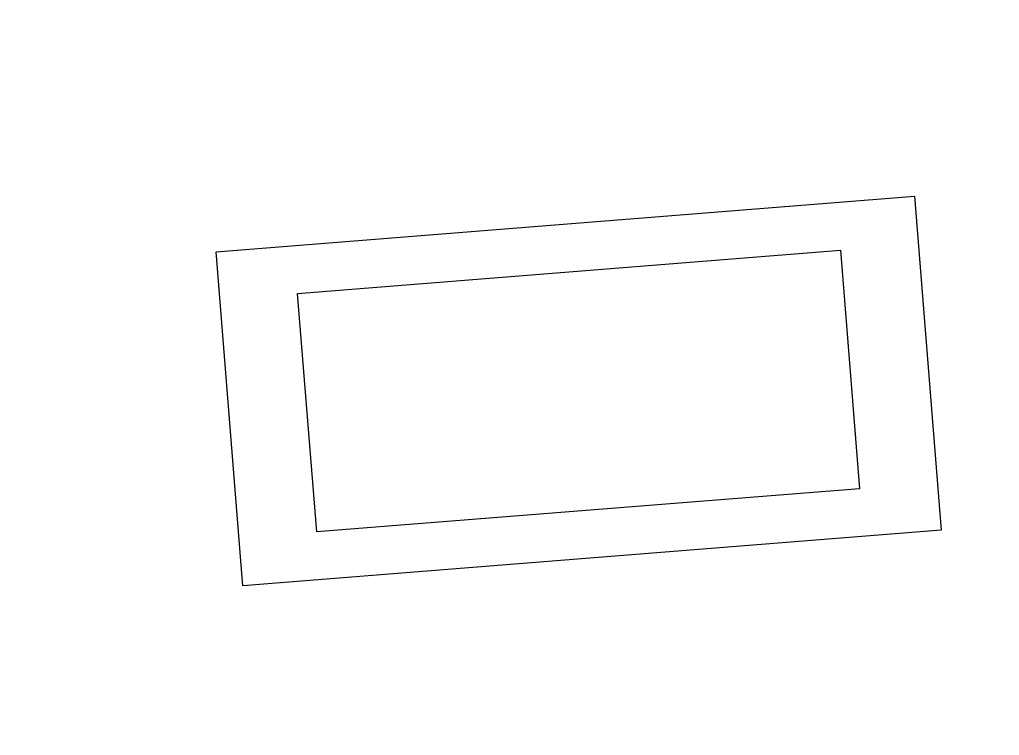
# Model space of a CAD drawing. Header units: millimetres. Extents: x -16 to 147, y 69 to 189.
import ezdxf

# ---------------------------------------------------------------- set-up
doc = ezdxf.new("R2010")
doc.units = ezdxf.units.MM
doc.layers.add('CUT', color=7, linetype='Continuous')

# ---------------------------------------------------------------- blocks, each defined once
blk = doc.blocks.new('INNER')
at = {"layer": 'CUT'}
for p, q in [((100, 80), (10, 80)), ((10, 80), (10, 10)), ((100, 10), (100, 80)), ((90, 70), (20, 70)), ((20, 70), (20, 20)), ((90, 20), (90, 70)), ((20, 20), (90, 20)), ((10, 10), (100, 10))]:
    blk.add_line(p, q, dxfattribs=at)
blk = doc.blocks.new('OUTER')
at = {"layer": 'CUT', "xscale": -1, "rotation": 30}
blk.add_blockref('INNER', (20, 30), dxfattribs=at)

msp = doc.modelspace()

# ---------------------------------------------------------------- block references
at = {"layer": 'CUT', "xscale": 1.3, "yscale": 0.8, "rotation": -15}
msp.add_blockref('OUTER', (120, 80), dxfattribs=at)

doc.saveas('drawing.dxf')
